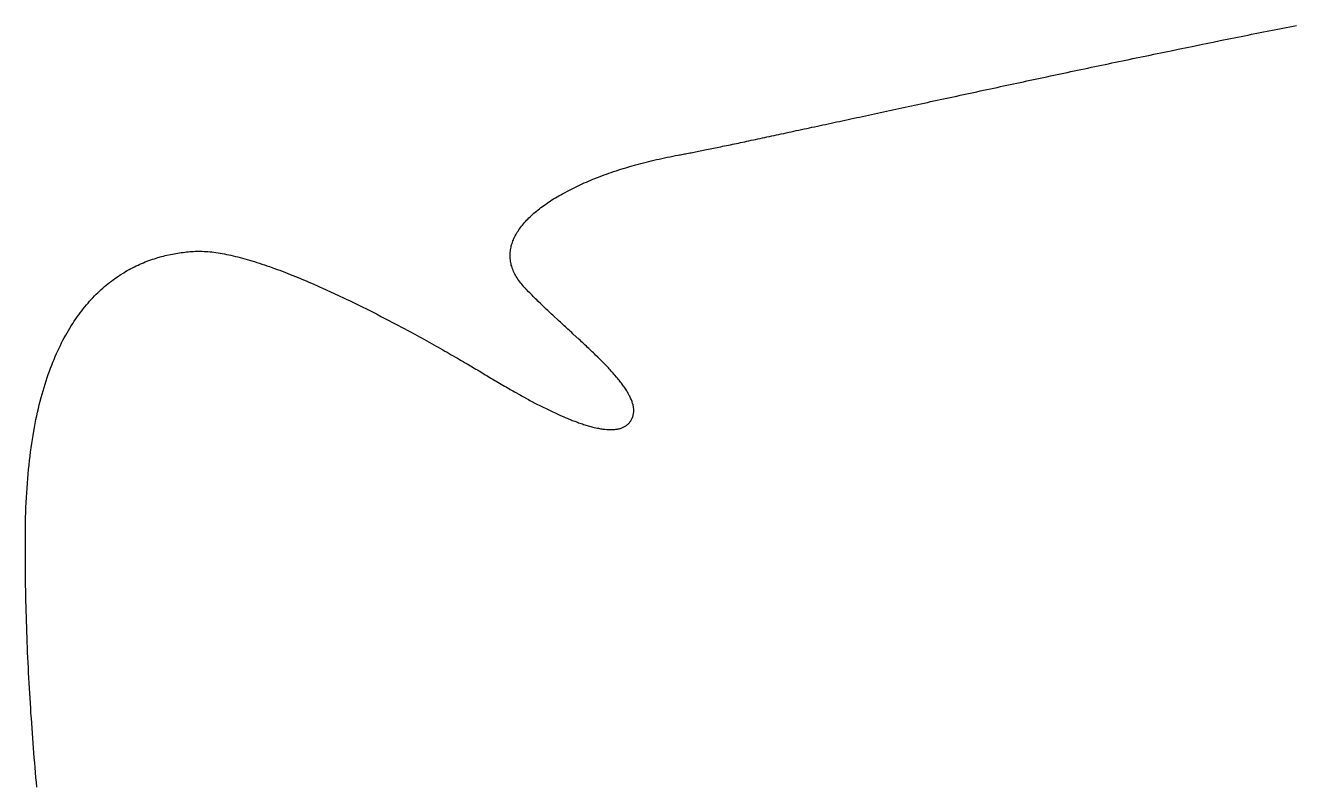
# Model space of a CAD drawing. Extents: x -220 to 640, y 0 to 300.
# Drawn here: x -125.4 to -74.1, y 85.8 to 116.5 of the extents above; entities that cross this region are included whole.
import ezdxf

# ---------------------------------------------------------------- set-up
doc = ezdxf.new("R2010")
doc.units = 0
doc.linetypes.add('CONTINUOUS2', pattern=[0])
doc.layers.get('0').update_dxf_attribs({"linetype": 'CONTINUOUS'})

msp = doc.modelspace()

# ---------------------------------------------------------------- linework, layer by layer
at = {"linetype": 'CONTINUOUS2'}
for p, q in [((-76.471, 116.04), (-76.33, 116.068)), ((-76.33, 116.068), (-76.188, 116.097)), ((-76.188, 116.097), (-76.047, 116.125)), ((-76.047, 116.125), (-75.906, 116.154)), ((-75.906, 116.154), (-75.765, 116.182)), ((-75.765, 116.182), (-75.483, 116.238)), ((-75.483, 116.238), (-75.342, 116.266)), ((-75.342, 116.266), (-75.061, 116.322)), ((-75.061, 116.322), (-74.92, 116.35)), ((-74.92, 116.35), (-74.639, 116.406)), ((-74.639, 116.406), (-74.499, 116.434)), ((-74.499, 116.434), (-74.359, 116.461)), ((-74.359, 116.461), (-74.219, 116.489)), ((-74.219, 116.489), (-74.079, 116.516)), ((-74.079, 116.516), (-73.939, 116.544)), ((-79.02, 115.52), (-78.737, 115.578)), ((-78.737, 115.578), (-78.595, 115.608)), ((-78.595, 115.608), (-78.454, 115.637)), ((-78.454, 115.637), (-78.312, 115.666)), ((-78.312, 115.666), (-78.17, 115.695)), ((-78.17, 115.695), (-77.745, 115.782)), ((-77.745, 115.782), (-77.604, 115.81)), ((-77.604, 115.81), (-77.462, 115.839)), ((-77.462, 115.839), (-77.32, 115.868)), ((-77.32, 115.868), (-77.037, 115.926)), ((-77.037, 115.926), (-76.895, 115.954)), ((-76.895, 115.954), (-76.754, 115.983)), ((-76.754, 115.983), (-76.612, 116.011)), ((-76.612, 116.011), (-76.471, 116.04)), ((-81.416, 115.022), (-81.276, 115.052)), ((-81.276, 115.052), (-81.135, 115.081)), ((-81.135, 115.081), (-80.995, 115.11)), ((-80.995, 115.11), (-80.854, 115.14)), ((-80.854, 115.14), (-80.714, 115.169)), ((-80.714, 115.169), (-80.573, 115.198)), ((-80.573, 115.198), (-80.432, 115.228)), ((-80.432, 115.228), (-80.291, 115.257)), ((-80.291, 115.257), (-80.15, 115.286)), ((-80.15, 115.286), (-80.009, 115.316)), ((-80.009, 115.316), (-79.868, 115.345)), ((-79.868, 115.345), (-79.727, 115.374)), ((-79.727, 115.374), (-79.586, 115.403)), ((-79.586, 115.403), (-79.444, 115.433)), ((-79.444, 115.433), (-79.162, 115.491)), ((-79.162, 115.491), (-79.02, 115.52)), ((-83.911, 114.496), (-83.774, 114.525)), ((-83.774, 114.525), (-83.637, 114.554)), ((-83.637, 114.554), (-83.499, 114.584)), ((-83.499, 114.584), (-83.362, 114.613)), ((-83.362, 114.613), (-83.224, 114.642)), ((-83.224, 114.642), (-83.086, 114.671)), ((-83.086, 114.671), (-82.948, 114.7)), ((-82.948, 114.7), (-82.809, 114.729)), ((-82.809, 114.729), (-82.671, 114.759)), ((-82.671, 114.759), (-82.532, 114.788)), ((-82.532, 114.788), (-82.393, 114.817)), ((-82.393, 114.817), (-82.254, 114.847)), ((-82.254, 114.847), (-82.114, 114.876)), ((-82.114, 114.876), (-81.975, 114.905)), ((-81.975, 114.905), (-81.835, 114.934)), ((-81.835, 114.934), (-81.696, 114.964)), ((-81.696, 114.964), (-81.556, 114.993)), ((-81.556, 114.993), (-81.416, 115.022)), ((-86.34, 113.978), (-86.202, 114.008)), ((-86.202, 114.008), (-86.069, 114.036)), ((-86.069, 114.036), (-85.936, 114.065)), ((-85.936, 114.065), (-85.803, 114.093)), ((-85.803, 114.093), (-85.67, 114.122)), ((-85.67, 114.122), (-85.536, 114.15)), ((-85.536, 114.15), (-85.402, 114.179)), ((-85.402, 114.179), (-85.268, 114.207)), ((-85.268, 114.207), (-85.133, 114.236)), ((-85.133, 114.236), (-84.999, 114.265)), ((-84.999, 114.265), (-84.864, 114.294)), ((-84.864, 114.294), (-84.728, 114.323)), ((-84.728, 114.323), (-84.593, 114.351)), ((-84.593, 114.351), (-84.457, 114.38)), ((-84.457, 114.38), (-84.321, 114.409)), ((-84.321, 114.409), (-84.184, 114.438)), ((-84.184, 114.438), (-84.048, 114.467)), ((-84.048, 114.467), (-83.911, 114.496)), ((-88.76, 113.458), (-88.629, 113.486)), ((-88.629, 113.486), (-88.498, 113.514)), ((-88.498, 113.514), (-88.366, 113.543)), ((-88.366, 113.543), (-88.234, 113.571)), ((-88.234, 113.571), (-88.101, 113.6)), ((-88.101, 113.6), (-87.968, 113.628)), ((-87.968, 113.628), (-87.835, 113.657)), ((-87.835, 113.657), (-87.701, 113.686)), ((-87.701, 113.686), (-87.566, 113.715)), ((-87.566, 113.715), (-87.431, 113.744)), ((-87.431, 113.744), (-87.296, 113.773)), ((-87.296, 113.773), (-87.161, 113.802)), ((-87.161, 113.802), (-87.025, 113.831)), ((-87.025, 113.831), (-86.889, 113.86)), ((-86.889, 113.86), (-86.752, 113.89)), ((-86.752, 113.89), (-86.615, 113.919)), ((-86.615, 113.919), (-86.478, 113.949)), ((-86.478, 113.949), (-86.34, 113.978)), ((-91.034, 112.966), (-90.912, 112.993)), ((-90.912, 112.993), (-90.789, 113.019)), ((-90.789, 113.019), (-90.666, 113.046)), ((-90.666, 113.046), (-90.543, 113.072)), ((-90.543, 113.072), (-90.419, 113.099)), ((-90.419, 113.099), (-90.294, 113.126)), ((-90.294, 113.126), (-90.169, 113.153)), ((-90.169, 113.153), (-90.044, 113.18)), ((-90.044, 113.18), (-89.918, 113.208)), ((-89.918, 113.208), (-89.791, 113.235)), ((-89.791, 113.235), (-89.664, 113.262)), ((-89.664, 113.262), (-89.536, 113.29)), ((-89.536, 113.29), (-89.408, 113.318)), ((-89.408, 113.318), (-89.279, 113.346)), ((-89.279, 113.346), (-89.15, 113.373)), ((-89.15, 113.373), (-89.021, 113.401)), ((-89.021, 113.401), (-88.891, 113.429)), ((-88.891, 113.429), (-88.76, 113.458)), ((-93.454, 112.443), (-93.345, 112.467)), ((-93.345, 112.467), (-93.235, 112.49)), ((-93.235, 112.49), (-93.125, 112.514)), ((-93.125, 112.514), (-93.014, 112.538)), ((-93.014, 112.538), (-92.903, 112.562)), ((-92.903, 112.562), (-92.791, 112.586)), ((-92.791, 112.586), (-92.678, 112.611)), ((-92.678, 112.611), (-92.564, 112.635)), ((-92.564, 112.635), (-92.45, 112.66)), ((-92.45, 112.66), (-92.336, 112.685)), ((-92.336, 112.685), (-92.22, 112.71)), ((-92.22, 112.71), (-92.104, 112.735)), ((-92.104, 112.735), (-91.988, 112.76)), ((-91.988, 112.76), (-91.871, 112.785)), ((-91.871, 112.785), (-91.753, 112.811)), ((-91.753, 112.811), (-91.634, 112.836)), ((-91.634, 112.836), (-91.515, 112.862)), ((-91.515, 112.862), (-91.396, 112.888)), ((-91.396, 112.888), (-91.276, 112.914)), ((-91.276, 112.914), (-91.155, 112.94)), ((-91.155, 112.94), (-91.034, 112.966)), ((-95.846, 111.931), (-95.755, 111.95)), ((-95.755, 111.95), (-95.663, 111.97)), ((-95.663, 111.97), (-95.571, 111.989)), ((-95.571, 111.989), (-95.478, 112.009)), ((-95.478, 112.009), (-95.384, 112.029)), ((-95.384, 112.029), (-95.289, 112.049)), ((-95.289, 112.049), (-95.194, 112.07)), ((-95.194, 112.07), (-95.097, 112.09)), ((-95.097, 112.09), (-95, 112.111)), ((-95, 112.111), (-94.902, 112.132)), ((-94.902, 112.132), (-94.804, 112.153)), ((-94.804, 112.153), (-94.704, 112.174)), ((-94.704, 112.174), (-94.604, 112.196)), ((-94.604, 112.196), (-94.503, 112.218)), ((-94.503, 112.218), (-94.401, 112.239)), ((-94.401, 112.239), (-94.299, 112.261)), ((-94.299, 112.261), (-94.196, 112.284)), ((-94.196, 112.284), (-94.092, 112.306)), ((-94.092, 112.306), (-93.987, 112.328)), ((-93.987, 112.328), (-93.882, 112.351)), ((-93.882, 112.351), (-93.776, 112.374)), ((-93.776, 112.374), (-93.669, 112.397)), ((-93.669, 112.397), (-93.562, 112.42)), ((-93.562, 112.42), (-93.454, 112.443)), ((-98.277, 111.428), (-98.216, 111.44)), ((-98.216, 111.44), (-98.154, 111.452)), ((-98.154, 111.452), (-98.091, 111.465)), ((-98.091, 111.465), (-98.026, 111.478)), ((-98.026, 111.478), (-97.961, 111.491)), ((-97.961, 111.491), (-97.895, 111.504)), ((-97.895, 111.504), (-97.828, 111.518)), ((-97.828, 111.518), (-97.76, 111.532)), ((-97.76, 111.532), (-97.691, 111.546)), ((-97.691, 111.546), (-97.62, 111.56)), ((-97.62, 111.56), (-97.549, 111.574)), ((-97.549, 111.574), (-97.477, 111.589)), ((-97.477, 111.589), (-97.404, 111.604)), ((-97.404, 111.604), (-97.33, 111.619)), ((-97.33, 111.619), (-97.256, 111.635)), ((-97.256, 111.635), (-97.18, 111.651)), ((-97.18, 111.651), (-97.103, 111.667)), ((-97.103, 111.667), (-97.025, 111.683)), ((-97.025, 111.683), (-96.947, 111.699)), ((-96.947, 111.699), (-96.868, 111.716)), ((-96.868, 111.716), (-96.787, 111.732)), ((-96.787, 111.732), (-96.706, 111.749)), ((-96.706, 111.749), (-96.624, 111.767)), ((-96.624, 111.767), (-96.541, 111.784)), ((-96.541, 111.784), (-96.457, 111.802)), ((-96.457, 111.802), (-96.372, 111.82)), ((-96.372, 111.82), (-96.286, 111.838)), ((-96.286, 111.838), (-96.2, 111.856)), ((-96.2, 111.856), (-96.113, 111.874)), ((-96.113, 111.874), (-96.024, 111.893)), ((-96.024, 111.893), (-95.935, 111.912)), ((-95.935, 111.912), (-95.846, 111.931)), ((-100.695, 110.9), (-100.592, 110.928)), ((-100.592, 110.928), (-100.488, 110.956)), ((-100.488, 110.956), (-100.384, 110.983)), ((-100.384, 110.983), (-100.279, 111.01)), ((-100.279, 111.01), (-100.173, 111.037)), ((-100.173, 111.037), (-100.067, 111.062)), ((-100.067, 111.062), (-99.96, 111.088)), ((-99.96, 111.088), (-99.853, 111.113)), ((-99.853, 111.113), (-99.746, 111.137)), ((-99.746, 111.137), (-99.637, 111.161)), ((-99.637, 111.161), (-99.529, 111.184)), ((-99.529, 111.184), (-99.419, 111.207)), ((-99.419, 111.207), (-99.31, 111.229)), ((-99.31, 111.229), (-99.2, 111.251)), ((-99.2, 111.251), (-99.089, 111.272)), ((-99.089, 111.272), (-98.978, 111.293)), ((-98.978, 111.293), (-98.931, 111.302)), ((-98.931, 111.302), (-98.882, 111.311)), ((-98.882, 111.311), (-98.832, 111.32)), ((-98.832, 111.32), (-98.782, 111.33)), ((-98.782, 111.33), (-98.73, 111.34)), ((-98.73, 111.34), (-98.677, 111.35)), ((-98.677, 111.35), (-98.623, 111.36)), ((-98.623, 111.36), (-98.568, 111.371)), ((-98.568, 111.371), (-98.512, 111.382)), ((-98.512, 111.382), (-98.455, 111.393)), ((-98.455, 111.393), (-98.397, 111.404)), ((-98.397, 111.404), (-98.338, 111.416)), ((-98.338, 111.416), (-98.277, 111.428)), ((-102.25, 110.387), (-102.066, 110.457)), ((-102.066, 110.457), (-101.973, 110.491)), ((-101.973, 110.491), (-101.879, 110.525)), ((-101.879, 110.525), (-101.784, 110.559)), ((-101.784, 110.559), (-101.689, 110.592)), ((-101.689, 110.592), (-101.593, 110.625)), ((-101.593, 110.625), (-101.496, 110.657)), ((-101.496, 110.657), (-101.3, 110.721)), ((-101.3, 110.721), (-101.201, 110.752)), ((-101.201, 110.752), (-101.101, 110.782)), ((-101.101, 110.782), (-100.899, 110.842)), ((-100.899, 110.842), (-100.695, 110.9)), ((-103.434, 109.855), (-103.356, 109.895)), ((-103.356, 109.895), (-103.276, 109.935)), ((-103.276, 109.935), (-103.196, 109.974)), ((-103.196, 109.974), (-103.115, 110.014)), ((-103.115, 110.014), (-103.032, 110.053)), ((-103.032, 110.053), (-102.949, 110.091)), ((-102.949, 110.091), (-102.865, 110.13)), ((-102.865, 110.13), (-102.78, 110.167)), ((-102.78, 110.167), (-102.694, 110.205)), ((-102.694, 110.205), (-102.607, 110.242)), ((-102.607, 110.242), (-102.519, 110.279)), ((-102.519, 110.279), (-102.43, 110.315)), ((-102.43, 110.315), (-102.25, 110.387)), ((-104.29, 109.347), (-104.225, 109.39)), ((-104.225, 109.39), (-104.159, 109.434)), ((-104.159, 109.434), (-104.091, 109.478)), ((-104.091, 109.478), (-104.023, 109.521)), ((-104.023, 109.521), (-103.953, 109.563)), ((-103.953, 109.563), (-103.882, 109.606)), ((-103.882, 109.606), (-103.81, 109.648)), ((-103.81, 109.648), (-103.737, 109.69)), ((-103.737, 109.69), (-103.663, 109.732)), ((-103.663, 109.732), (-103.588, 109.773)), ((-103.588, 109.773), (-103.434, 109.855)), ((-104.924, 108.846), (-104.873, 108.893)), ((-104.873, 108.893), (-104.82, 108.939)), ((-104.82, 108.939), (-104.767, 108.986)), ((-104.767, 108.986), (-104.711, 109.032)), ((-104.711, 109.032), (-104.655, 109.077)), ((-104.655, 109.077), (-104.597, 109.123)), ((-104.597, 109.123), (-104.538, 109.168)), ((-104.538, 109.168), (-104.478, 109.213)), ((-104.478, 109.213), (-104.416, 109.258)), ((-104.416, 109.258), (-104.354, 109.302)), ((-104.354, 109.302), (-104.29, 109.347)), ((-105.397, 108.319), (-105.361, 108.368)), ((-105.361, 108.368), (-105.324, 108.417)), ((-105.324, 108.417), (-105.285, 108.465)), ((-105.285, 108.465), (-105.245, 108.513)), ((-105.245, 108.513), (-105.203, 108.562)), ((-105.203, 108.562), (-105.16, 108.61)), ((-105.16, 108.61), (-105.116, 108.657)), ((-105.116, 108.657), (-105.07, 108.705)), ((-105.07, 108.705), (-105.023, 108.752)), ((-105.023, 108.752), (-104.974, 108.799)), ((-104.974, 108.799), (-104.924, 108.846)), ((-105.671, 107.822), (-105.651, 107.872)), ((-105.651, 107.872), (-105.629, 107.922)), ((-105.629, 107.922), (-105.605, 107.973)), ((-105.605, 107.973), (-105.58, 108.023)), ((-105.58, 108.023), (-105.553, 108.072)), ((-105.553, 108.072), (-105.525, 108.122)), ((-105.525, 108.122), (-105.495, 108.172)), ((-105.495, 108.172), (-105.464, 108.221)), ((-105.464, 108.221), (-105.431, 108.27)), ((-105.431, 108.27), (-105.397, 108.319)), ((-119.314, 107.317), (-119.242, 107.329)), ((-119.242, 107.329), (-119.17, 107.34)), ((-119.17, 107.34), (-119.098, 107.35)), ((-119.098, 107.35), (-119.027, 107.359)), ((-119.027, 107.359), (-118.885, 107.375)), ((-118.885, 107.375), (-118.814, 107.382)), ((-118.814, 107.382), (-118.744, 107.388)), ((-118.744, 107.388), (-118.674, 107.393)), ((-118.674, 107.393), (-118.604, 107.397)), ((-118.604, 107.397), (-118.535, 107.401)), ((-118.535, 107.401), (-118.465, 107.404)), ((-118.465, 107.404), (-118.393, 107.405)), ((-118.393, 107.405), (-118.321, 107.405)), ((-118.321, 107.405), (-118.247, 107.403)), ((-118.247, 107.403), (-118.171, 107.4)), ((-118.171, 107.4), (-118.095, 107.395)), ((-118.095, 107.395), (-118.017, 107.39)), ((-118.017, 107.39), (-117.938, 107.382)), ((-117.938, 107.382), (-117.858, 107.374)), ((-117.858, 107.374), (-117.776, 107.364)), ((-117.776, 107.364), (-117.694, 107.353)), ((-117.694, 107.353), (-117.61, 107.341)), ((-117.61, 107.341), (-117.525, 107.327)), ((-117.525, 107.327), (-117.44, 107.312)), ((-105.784, 107.312), (-105.78, 107.364)), ((-105.78, 107.364), (-105.775, 107.415)), ((-105.775, 107.415), (-105.768, 107.466)), ((-105.768, 107.466), (-105.759, 107.517)), ((-105.759, 107.517), (-105.748, 107.568)), ((-105.748, 107.568), (-105.736, 107.619)), ((-105.736, 107.619), (-105.722, 107.67)), ((-105.722, 107.67), (-105.707, 107.721)), ((-105.707, 107.721), (-105.69, 107.771)), ((-105.69, 107.771), (-105.671, 107.822)), ((-120.996, 106.776), (-120.923, 106.812)), ((-120.923, 106.812), (-120.85, 106.846)), ((-120.85, 106.846), (-120.776, 106.879)), ((-120.776, 106.879), (-120.703, 106.911)), ((-120.703, 106.911), (-120.63, 106.942)), ((-120.63, 106.942), (-120.556, 106.972)), ((-120.556, 106.972), (-120.41, 107.028)), ((-120.41, 107.028), (-120.336, 107.054)), ((-120.336, 107.054), (-120.263, 107.08)), ((-120.263, 107.08), (-120.189, 107.104)), ((-120.189, 107.104), (-120.116, 107.127)), ((-120.116, 107.127), (-120.042, 107.149)), ((-120.042, 107.149), (-119.896, 107.191)), ((-119.896, 107.191), (-119.823, 107.21)), ((-119.823, 107.21), (-119.75, 107.228)), ((-119.75, 107.228), (-119.677, 107.245)), ((-119.677, 107.245), (-119.531, 107.277)), ((-119.531, 107.277), (-119.458, 107.291)), ((-119.458, 107.291), (-119.314, 107.317)), ((-117.44, 107.312), (-117.353, 107.296)), ((-117.353, 107.296), (-117.265, 107.279)), ((-117.265, 107.279), (-117.176, 107.26)), ((-117.176, 107.26), (-117.086, 107.24)), ((-117.086, 107.24), (-116.995, 107.22)), ((-116.995, 107.22), (-116.903, 107.198)), ((-116.903, 107.198), (-116.81, 107.175)), ((-116.81, 107.175), (-116.622, 107.125)), ((-116.622, 107.125), (-116.526, 107.099)), ((-116.526, 107.099), (-116.43, 107.072)), ((-116.43, 107.072), (-116.333, 107.043)), ((-116.333, 107.043), (-116.235, 107.014)), ((-116.235, 107.014), (-116.136, 106.984)), ((-116.136, 106.984), (-116.037, 106.953)), ((-116.037, 106.953), (-115.937, 106.92)), ((-115.937, 106.92), (-115.836, 106.887)), ((-115.836, 106.887), (-115.735, 106.853)), ((-115.735, 106.853), (-115.633, 106.819)), ((-115.633, 106.819), (-115.53, 106.783)), ((-105.786, 107.209), (-105.785, 107.261)), ((-105.784, 107.158), (-105.786, 107.209)), ((-105.785, 107.261), (-105.784, 107.312)), ((-105.78, 107.106), (-105.784, 107.158)), ((-105.775, 107.054), (-105.78, 107.106)), ((-105.768, 107.003), (-105.775, 107.054)), ((-105.759, 106.951), (-105.768, 107.003)), ((-105.748, 106.899), (-105.759, 106.951)), ((-105.736, 106.847), (-105.748, 106.899)), ((-105.721, 106.795), (-105.736, 106.847)), ((-121.857, 106.25), (-121.787, 106.302)), ((-121.787, 106.302), (-121.645, 106.4)), ((-121.645, 106.4), (-121.574, 106.447)), ((-121.574, 106.447), (-121.43, 106.537)), ((-121.43, 106.537), (-121.358, 106.58)), ((-121.358, 106.58), (-121.286, 106.622)), ((-121.286, 106.622), (-121.214, 106.662)), ((-121.214, 106.662), (-121.141, 106.701)), ((-121.141, 106.701), (-121.068, 106.739)), ((-121.068, 106.739), (-120.996, 106.776)), ((-115.53, 106.783), (-115.324, 106.709)), ((-115.324, 106.709), (-115.219, 106.671)), ((-115.219, 106.671), (-115.114, 106.632)), ((-115.114, 106.632), (-115.009, 106.592)), ((-115.009, 106.592), (-114.903, 106.552)), ((-114.903, 106.552), (-114.691, 106.468)), ((-114.691, 106.468), (-114.584, 106.426)), ((-114.584, 106.426), (-114.476, 106.383)), ((-114.476, 106.383), (-114.368, 106.339)), ((-114.368, 106.339), (-114.152, 106.249)), ((-105.705, 106.743), (-105.721, 106.795)), ((-105.687, 106.691), (-105.705, 106.743)), ((-105.667, 106.639), (-105.687, 106.691)), ((-105.645, 106.587), (-105.667, 106.639)), ((-105.621, 106.535), (-105.645, 106.587)), ((-105.595, 106.483), (-105.621, 106.535)), ((-105.567, 106.431), (-105.595, 106.483)), ((-105.537, 106.379), (-105.567, 106.431)), ((-105.505, 106.327), (-105.537, 106.379)), ((-105.471, 106.275), (-105.505, 106.327)), ((-122.478, 105.726), (-122.41, 105.791)), ((-122.41, 105.791), (-122.342, 105.853)), ((-122.342, 105.853), (-122.274, 105.914)), ((-122.274, 105.914), (-122.206, 105.974)), ((-122.206, 105.974), (-122.137, 106.032)), ((-122.137, 106.032), (-122.067, 106.089)), ((-122.067, 106.089), (-121.998, 106.144)), ((-121.998, 106.144), (-121.928, 106.198)), ((-121.928, 106.198), (-121.857, 106.25)), ((-114.152, 106.249), (-114.043, 106.203)), ((-114.043, 106.203), (-113.935, 106.157)), ((-113.935, 106.157), (-113.825, 106.11)), ((-113.825, 106.11), (-113.607, 106.014)), ((-113.607, 106.014), (-113.497, 105.966)), ((-113.497, 105.966), (-113.387, 105.917)), ((-113.387, 105.917), (-113.057, 105.767)), ((-105.435, 106.223), (-105.471, 106.275)), ((-105.397, 106.171), (-105.435, 106.223)), ((-105.357, 106.119), (-105.397, 106.171)), ((-105.315, 106.067), (-105.357, 106.119)), ((-105.271, 106.015), (-105.315, 106.067)), ((-105.225, 105.963), (-105.271, 106.015)), ((-105.177, 105.911), (-105.225, 105.963)), ((-105.131, 105.864), (-105.177, 105.911)), ((-105.039, 105.768), (-105.131, 105.864)), ((-122.938, 105.234), (-122.874, 105.309)), ((-122.874, 105.309), (-122.809, 105.383)), ((-122.809, 105.383), (-122.743, 105.455)), ((-122.743, 105.455), (-122.678, 105.525)), ((-122.678, 105.525), (-122.611, 105.594)), ((-122.611, 105.594), (-122.545, 105.661)), ((-122.545, 105.661), (-122.478, 105.726)), ((-113.057, 105.767), (-112.727, 105.614)), ((-112.727, 105.614), (-112.507, 105.51)), ((-112.507, 105.51), (-112.397, 105.457)), ((-112.397, 105.457), (-112.287, 105.405)), ((-112.287, 105.405), (-112.178, 105.352)), ((-112.178, 105.352), (-112.068, 105.298)), ((-112.068, 105.298), (-111.959, 105.245)), ((-104.992, 105.721), (-105.039, 105.768)), ((-104.898, 105.625), (-104.992, 105.721)), ((-104.85, 105.578), (-104.898, 105.625)), ((-104.754, 105.482), (-104.85, 105.578)), ((-104.705, 105.434), (-104.754, 105.482)), ((-104.656, 105.387), (-104.705, 105.434)), ((-104.558, 105.291), (-104.656, 105.387)), ((-104.509, 105.244), (-104.558, 105.291)), ((-123.313, 104.749), (-123.251, 104.834)), ((-123.251, 104.834), (-123.19, 104.918)), ((-123.19, 104.918), (-123.128, 104.999)), ((-123.128, 104.999), (-123.065, 105.079)), ((-123.065, 105.079), (-123.002, 105.158)), ((-123.002, 105.158), (-122.938, 105.234)), ((-111.959, 105.245), (-111.849, 105.191)), ((-111.849, 105.191), (-111.741, 105.137)), ((-111.741, 105.137), (-111.632, 105.083)), ((-111.632, 105.083), (-111.523, 105.028)), ((-111.523, 105.028), (-111.415, 104.974)), ((-111.415, 104.974), (-111.307, 104.919)), ((-111.307, 104.919), (-111.2, 104.865)), ((-111.2, 104.865), (-110.986, 104.755)), ((-110.986, 104.755), (-110.774, 104.645)), ((-104.409, 105.148), (-104.509, 105.244)), ((-104.359, 105.101), (-104.409, 105.148)), ((-104.309, 105.053), (-104.359, 105.101)), ((-104.258, 105.006), (-104.309, 105.053)), ((-104.208, 104.958), (-104.258, 105.006)), ((-104.157, 104.911), (-104.208, 104.958)), ((-104.107, 104.863), (-104.157, 104.911)), ((-104.056, 104.816), (-104.107, 104.863)), ((-104.005, 104.768), (-104.056, 104.816)), ((-103.852, 104.627), (-104.005, 104.768)), ((-123.666, 104.203), (-123.609, 104.298)), ((-123.609, 104.298), (-123.551, 104.392)), ((-123.551, 104.392), (-123.492, 104.484)), ((-123.492, 104.484), (-123.433, 104.574)), ((-123.433, 104.574), (-123.373, 104.663)), ((-123.373, 104.663), (-123.313, 104.749)), ((-110.774, 104.645), (-110.459, 104.48)), ((-110.459, 104.48), (-110.355, 104.426)), ((-110.355, 104.426), (-110.149, 104.316)), ((-110.149, 104.316), (-110.047, 104.261)), ((-110.047, 104.261), (-109.946, 104.207)), ((-103.801, 104.579), (-103.852, 104.627)), ((-103.749, 104.532), (-103.801, 104.579)), ((-103.596, 104.391), (-103.749, 104.532)), ((-103.545, 104.345), (-103.596, 104.391)), ((-103.443, 104.251), (-103.545, 104.345)), ((-103.392, 104.205), (-103.443, 104.251)), ((-123.942, 103.698), (-123.889, 103.803)), ((-123.889, 103.803), (-123.834, 103.906)), ((-123.834, 103.906), (-123.779, 104.006)), ((-123.779, 104.006), (-123.723, 104.106)), ((-123.723, 104.106), (-123.666, 104.203)), ((-109.946, 104.207), (-109.845, 104.152)), ((-109.845, 104.152), (-109.645, 104.044)), ((-109.645, 104.044), (-109.547, 103.99)), ((-109.547, 103.99), (-109.449, 103.937)), ((-109.449, 103.937), (-109.351, 103.883)), ((-109.351, 103.883), (-109.159, 103.777)), ((-109.159, 103.777), (-109.064, 103.725)), ((-103.342, 104.158), (-103.392, 104.205)), ((-103.291, 104.112), (-103.342, 104.158)), ((-103.24, 104.065), (-103.291, 104.112)), ((-102.99, 103.835), (-103.24, 104.065)), ((-102.941, 103.789), (-102.99, 103.835)), ((-102.891, 103.743), (-102.941, 103.789)), ((-102.842, 103.697), (-102.891, 103.743)), ((-124.2, 103.147), (-124.15, 103.261)), ((-124.15, 103.261), (-124.099, 103.373)), ((-124.099, 103.373), (-124.048, 103.483)), ((-124.048, 103.483), (-123.995, 103.592)), ((-123.995, 103.592), (-123.942, 103.698)), ((-109.064, 103.725), (-108.971, 103.673)), ((-108.971, 103.673), (-108.877, 103.621)), ((-108.877, 103.621), (-108.785, 103.569)), ((-108.785, 103.569), (-108.694, 103.518)), ((-108.694, 103.518), (-108.604, 103.467)), ((-108.604, 103.467), (-108.515, 103.416)), ((-108.515, 103.416), (-108.427, 103.366)), ((-108.427, 103.366), (-108.339, 103.317)), ((-108.339, 103.317), (-108.253, 103.268)), ((-108.253, 103.268), (-108.168, 103.219)), ((-108.168, 103.219), (-108.084, 103.171)), ((-102.793, 103.652), (-102.842, 103.697)), ((-102.745, 103.607), (-102.793, 103.652)), ((-102.696, 103.561), (-102.745, 103.607)), ((-102.648, 103.516), (-102.696, 103.561)), ((-102.601, 103.471), (-102.648, 103.516)), ((-102.553, 103.426), (-102.601, 103.471)), ((-102.506, 103.381), (-102.553, 103.426)), ((-102.459, 103.337), (-102.506, 103.381)), ((-102.413, 103.292), (-102.459, 103.337)), ((-102.367, 103.248), (-102.413, 103.292)), ((-102.321, 103.203), (-102.367, 103.248)), ((-124.392, 102.67), (-124.345, 102.792)), ((-124.345, 102.792), (-124.298, 102.912)), ((-124.298, 102.912), (-124.249, 103.03)), ((-124.249, 103.03), (-124.2, 103.147)), ((-108.084, 103.171), (-108.001, 103.123)), ((-108.001, 103.123), (-107.92, 103.076)), ((-107.92, 103.076), (-107.839, 103.03)), ((-107.839, 103.03), (-107.76, 102.984)), ((-107.76, 102.984), (-107.682, 102.938)), ((-107.682, 102.938), (-107.605, 102.893)), ((-107.605, 102.893), (-107.529, 102.849)), ((-107.529, 102.849), (-107.455, 102.806)), ((-107.455, 102.806), (-107.382, 102.763)), ((-107.382, 102.763), (-107.24, 102.679)), ((-102.231, 103.115), (-102.321, 103.203)), ((-102.187, 103.071), (-102.231, 103.115)), ((-102.143, 103.028), (-102.187, 103.071)), ((-102.056, 102.941), (-102.143, 103.028)), ((-102.013, 102.897), (-102.056, 102.941)), ((-101.929, 102.811), (-102.013, 102.897)), ((-101.888, 102.769), (-101.929, 102.811)), ((-101.847, 102.726), (-101.888, 102.769)), ((-101.807, 102.684), (-101.847, 102.726)), ((-124.57, 102.162), (-124.527, 102.292)), ((-124.527, 102.292), (-124.483, 102.42)), ((-124.483, 102.42), (-124.438, 102.546)), ((-124.438, 102.546), (-124.392, 102.67)), ((-107.24, 102.679), (-107.171, 102.639)), ((-107.171, 102.639), (-107.104, 102.599)), ((-107.104, 102.599), (-107.038, 102.559)), ((-107.038, 102.559), (-106.973, 102.521)), ((-106.973, 102.521), (-106.91, 102.483)), ((-106.91, 102.483), (-106.849, 102.446)), ((-106.849, 102.446), (-106.789, 102.41)), ((-106.789, 102.41), (-106.73, 102.375)), ((-106.73, 102.375), (-106.673, 102.341)), ((-106.673, 102.341), (-106.563, 102.275)), ((-106.563, 102.275), (-106.509, 102.242)), ((-106.509, 102.242), (-106.399, 102.176)), ((-101.768, 102.641), (-101.807, 102.684)), ((-101.729, 102.599), (-101.768, 102.641)), ((-101.69, 102.557), (-101.729, 102.599)), ((-101.653, 102.515), (-101.69, 102.557)), ((-101.615, 102.474), (-101.653, 102.515)), ((-101.579, 102.432), (-101.615, 102.474)), ((-101.543, 102.391), (-101.579, 102.432)), ((-101.473, 102.309), (-101.543, 102.391)), ((-101.439, 102.269), (-101.473, 102.309)), ((-101.406, 102.228), (-101.439, 102.269)), ((-101.373, 102.188), (-101.406, 102.228)), ((-101.341, 102.148), (-101.373, 102.188)), ((-124.733, 101.621), (-124.694, 101.76)), ((-124.694, 101.76), (-124.654, 101.896)), ((-124.654, 101.896), (-124.612, 102.03)), ((-124.612, 102.03), (-124.57, 102.162)), ((-106.399, 102.176), (-106.343, 102.143)), ((-106.343, 102.143), (-106.288, 102.11)), ((-106.288, 102.11), (-106.008, 101.945)), ((-106.008, 101.945), (-105.951, 101.912)), ((-105.951, 101.912), (-105.895, 101.88)), ((-105.895, 101.88), (-105.838, 101.847)), ((-105.838, 101.847), (-105.781, 101.815)), ((-105.781, 101.815), (-105.725, 101.782)), ((-105.725, 101.782), (-105.668, 101.75)), ((-105.668, 101.75), (-105.611, 101.717)), ((-105.611, 101.717), (-105.383, 101.589)), ((-101.31, 102.108), (-101.341, 102.148)), ((-101.28, 102.069), (-101.31, 102.108)), ((-101.25, 102.029), (-101.28, 102.069)), ((-101.221, 101.99), (-101.25, 102.029)), ((-101.193, 101.951), (-101.221, 101.99)), ((-101.166, 101.912), (-101.193, 101.951)), ((-101.139, 101.874), (-101.166, 101.912)), ((-101.114, 101.835), (-101.139, 101.874)), ((-101.089, 101.797), (-101.114, 101.835)), ((-101.065, 101.759), (-101.089, 101.797)), ((-101.042, 101.722), (-101.065, 101.759)), ((-101.02, 101.684), (-101.042, 101.722)), ((-100.998, 101.647), (-101.02, 101.684)), ((-124.881, 101.046), (-124.846, 101.193)), ((-124.846, 101.193), (-124.809, 101.338)), ((-124.809, 101.338), (-124.772, 101.481)), ((-124.772, 101.481), (-124.733, 101.621)), ((-105.383, 101.589), (-105.325, 101.558)), ((-105.325, 101.558), (-105.268, 101.526)), ((-105.268, 101.526), (-105.097, 101.433)), ((-105.097, 101.433), (-105.039, 101.402)), ((-105.039, 101.402), (-104.982, 101.371)), ((-104.982, 101.371), (-104.697, 101.221)), ((-104.697, 101.221), (-104.583, 101.163)), ((-104.583, 101.163), (-104.527, 101.134)), ((-100.958, 101.573), (-100.998, 101.647)), ((-100.94, 101.537), (-100.958, 101.573)), ((-100.922, 101.501), (-100.94, 101.537)), ((-100.905, 101.465), (-100.922, 101.501)), ((-100.875, 101.393), (-100.905, 101.465)), ((-100.861, 101.358), (-100.875, 101.393)), ((-100.848, 101.323), (-100.861, 101.358)), ((-100.837, 101.289), (-100.848, 101.323)), ((-100.826, 101.254), (-100.837, 101.289)), ((-100.808, 101.186), (-100.826, 101.254)), ((-100.801, 101.153), (-100.808, 101.186)), ((-124.981, 100.592), (-124.949, 100.745)), ((-124.949, 100.745), (-124.916, 100.897)), ((-124.916, 100.897), (-124.881, 101.046)), ((-104.527, 101.134), (-104.47, 101.106)), ((-104.47, 101.106), (-104.414, 101.077)), ((-104.414, 101.077), (-104.357, 101.05)), ((-104.357, 101.05), (-104.301, 101.022)), ((-104.301, 101.022), (-104.245, 100.994)), ((-104.245, 100.994), (-104.189, 100.967)), ((-104.189, 100.967), (-104.133, 100.941)), ((-104.133, 100.941), (-104.077, 100.914)), ((-104.077, 100.914), (-103.967, 100.862)), ((-103.967, 100.862), (-103.911, 100.837)), ((-103.911, 100.837), (-103.857, 100.812)), ((-103.857, 100.812), (-103.802, 100.787)), ((-103.802, 100.787), (-103.747, 100.763)), ((-103.747, 100.763), (-103.639, 100.715)), ((-103.639, 100.715), (-103.585, 100.692)), ((-103.585, 100.692), (-103.531, 100.67)), ((-103.531, 100.67), (-103.478, 100.647)), ((-103.478, 100.647), (-103.425, 100.625)), ((-100.852, 100.626), (-100.839, 100.654)), ((-100.839, 100.654), (-100.827, 100.683)), ((-100.827, 100.683), (-100.817, 100.712)), ((-100.817, 100.712), (-100.808, 100.742)), ((-100.808, 100.742), (-100.8, 100.772)), ((-100.794, 101.119), (-100.801, 101.153)), ((-100.8, 100.772), (-100.788, 100.832)), ((-100.789, 101.086), (-100.794, 101.119)), ((-100.785, 101.054), (-100.789, 101.086)), ((-100.788, 100.832), (-100.784, 100.863)), ((-100.782, 101.021), (-100.785, 101.054)), ((-100.784, 100.863), (-100.781, 100.894)), ((-100.78, 100.989), (-100.782, 101.021)), ((-100.781, 100.894), (-100.78, 100.925)), ((-100.779, 100.957), (-100.78, 100.989)), ((-100.78, 100.925), (-100.779, 100.957)), ((-125.072, 100.118), (-125.043, 100.278)), ((-125.043, 100.278), (-125.013, 100.436)), ((-125.013, 100.436), (-124.981, 100.592)), ((-103.425, 100.625), (-103.319, 100.583)), ((-103.319, 100.583), (-103.267, 100.562)), ((-103.267, 100.562), (-103.163, 100.522)), ((-103.163, 100.522), (-103.061, 100.484)), ((-103.061, 100.484), (-103.01, 100.466)), ((-103.01, 100.466), (-102.96, 100.449)), ((-102.96, 100.449), (-102.91, 100.431)), ((-102.91, 100.431), (-102.86, 100.415)), ((-102.86, 100.415), (-102.811, 100.398)), ((-102.811, 100.398), (-102.762, 100.383)), ((-102.762, 100.383), (-102.713, 100.367)), ((-102.713, 100.367), (-102.569, 100.325)), ((-102.569, 100.325), (-102.522, 100.312)), ((-102.522, 100.312), (-102.43, 100.288)), ((-102.43, 100.288), (-102.384, 100.277)), ((-102.384, 100.277), (-102.249, 100.247)), ((-102.249, 100.247), (-102.205, 100.239)), ((-102.205, 100.239), (-102.162, 100.23)), ((-102.162, 100.23), (-102.119, 100.223)), ((-102.119, 100.223), (-102.077, 100.216)), ((-102.077, 100.216), (-102.035, 100.21)), ((-102.035, 100.21), (-101.993, 100.205)), ((-101.993, 100.205), (-101.952, 100.2)), ((-101.952, 100.2), (-101.872, 100.192)), ((-101.872, 100.192), (-101.794, 100.188)), ((-101.794, 100.188), (-101.756, 100.186)), ((-101.756, 100.186), (-101.681, 100.186)), ((-101.681, 100.186), (-101.609, 100.188)), ((-101.609, 100.188), (-101.573, 100.191)), ((-101.573, 100.191), (-101.539, 100.194)), ((-101.539, 100.194), (-101.505, 100.198)), ((-101.505, 100.198), (-101.471, 100.203)), ((-101.471, 100.203), (-101.439, 100.208)), ((-101.439, 100.208), (-101.407, 100.214)), ((-101.407, 100.214), (-101.375, 100.221)), ((-101.375, 100.221), (-101.344, 100.229)), ((-101.344, 100.229), (-101.314, 100.238)), ((-101.314, 100.238), (-101.256, 100.258)), ((-101.256, 100.258), (-101.228, 100.269)), ((-101.228, 100.269), (-101.201, 100.281)), ((-101.201, 100.281), (-101.174, 100.294)), ((-101.174, 100.294), (-101.148, 100.308)), ((-101.148, 100.308), (-101.123, 100.323)), ((-101.123, 100.323), (-101.098, 100.339)), ((-101.098, 100.339), (-101.075, 100.355)), ((-101.075, 100.355), (-101.052, 100.373)), ((-101.052, 100.373), (-101.03, 100.391)), ((-101.03, 100.391), (-101.008, 100.41)), ((-101.008, 100.41), (-100.988, 100.43)), ((-100.988, 100.43), (-100.968, 100.451)), ((-100.968, 100.451), (-100.949, 100.473)), ((-100.949, 100.473), (-100.931, 100.496)), ((-100.931, 100.496), (-100.913, 100.52)), ((-100.913, 100.52), (-100.897, 100.545)), ((-100.897, 100.545), (-100.881, 100.571)), ((-100.881, 100.571), (-100.866, 100.598)), ((-100.866, 100.598), (-100.852, 100.626)), ((-125.177, 99.454), (-125.152, 99.623)), ((-125.152, 99.623), (-125.127, 99.79)), ((-125.127, 99.79), (-125.1, 99.955)), ((-125.1, 99.955), (-125.072, 100.118)), ((-125.244, 98.931), (-125.223, 99.108)), ((-125.223, 99.108), (-125.2, 99.282)), ((-125.2, 99.282), (-125.177, 99.454)), ((-125.282, 98.571), (-125.263, 98.753)), ((-125.263, 98.753), (-125.244, 98.931)), ((-125.331, 98.013), (-125.316, 98.202)), ((-125.316, 98.202), (-125.3, 98.388)), ((-125.3, 98.388), (-125.282, 98.571)), ((-125.368, 97.433), (-125.357, 97.629)), ((-125.357, 97.629), (-125.344, 97.822)), ((-125.344, 97.822), (-125.331, 98.013)), ((-125.386, 97.034), (-125.377, 97.235)), ((-125.377, 97.235), (-125.368, 97.433)), ((-125.403, 96.416), (-125.399, 96.625)), ((-125.399, 96.625), (-125.393, 96.831)), ((-125.393, 96.831), (-125.386, 97.034)), ((-125.408, 95.993), (-125.406, 96.205)), ((-125.406, 96.205), (-125.403, 96.416)), ((-125.411, 95.357), (-125.41, 95.569)), ((-125.41, 95.569), (-125.409, 95.781)), ((-125.409, 95.781), (-125.408, 95.993)), ((-125.411, 95.146), (-125.411, 95.357)), ((-125.41, 94.934), (-125.411, 95.146)), ((-125.409, 94.723), (-125.41, 94.934)), ((-125.407, 94.512), (-125.409, 94.723)), ((-125.405, 94.301), (-125.407, 94.512)), ((-125.403, 94.09), (-125.405, 94.301)), ((-125.4, 93.88), (-125.403, 94.09)), ((-125.396, 93.67), (-125.4, 93.88)), ((-125.392, 93.46), (-125.396, 93.67)), ((-125.388, 93.25), (-125.392, 93.46)), ((-125.383, 93.04), (-125.388, 93.25)), ((-125.377, 92.831), (-125.383, 93.04)), ((-125.371, 92.622), (-125.377, 92.831)), ((-125.365, 92.413), (-125.371, 92.622)), ((-125.358, 92.204), (-125.365, 92.413)), ((-125.351, 91.996), (-125.358, 92.204)), ((-125.344, 91.788), (-125.351, 91.996)), ((-125.336, 91.581), (-125.344, 91.788)), ((-125.327, 91.373), (-125.336, 91.581)), ((-125.319, 91.166), (-125.327, 91.373)), ((-125.309, 90.959), (-125.319, 91.166)), ((-125.3, 90.753), (-125.309, 90.959)), ((-125.29, 90.547), (-125.3, 90.753)), ((-125.279, 90.341), (-125.29, 90.547)), ((-125.268, 90.136), (-125.279, 90.341)), ((-125.257, 89.931), (-125.268, 90.136)), ((-125.246, 89.726), (-125.257, 89.931)), ((-125.234, 89.522), (-125.246, 89.726)), ((-125.222, 89.318), (-125.234, 89.522)), ((-125.209, 89.114), (-125.222, 89.318)), ((-125.196, 88.911), (-125.209, 89.114)), ((-125.183, 88.709), (-125.196, 88.911)), ((-125.169, 88.506), (-125.183, 88.709)), ((-125.155, 88.305), (-125.169, 88.506)), ((-125.141, 88.103), (-125.155, 88.305)), ((-125.126, 87.902), (-125.141, 88.103)), ((-125.111, 87.702), (-125.126, 87.902)), ((-125.096, 87.502), (-125.111, 87.702)), ((-125.08, 87.302), (-125.096, 87.502)), ((-125.065, 87.103), (-125.08, 87.302)), ((-125.048, 86.904), (-125.065, 87.103)), ((-125.032, 86.706), (-125.048, 86.904)), ((-125.015, 86.509), (-125.032, 86.706)), ((-124.998, 86.312), (-125.015, 86.509)), ((-124.981, 86.115), (-124.998, 86.312)), ((-124.963, 85.919), (-124.981, 86.115)), ((-124.946, 85.724), (-124.963, 85.919))]:
    msp.add_line(p, q, dxfattribs=at)

doc.saveas('drawing.dxf')
